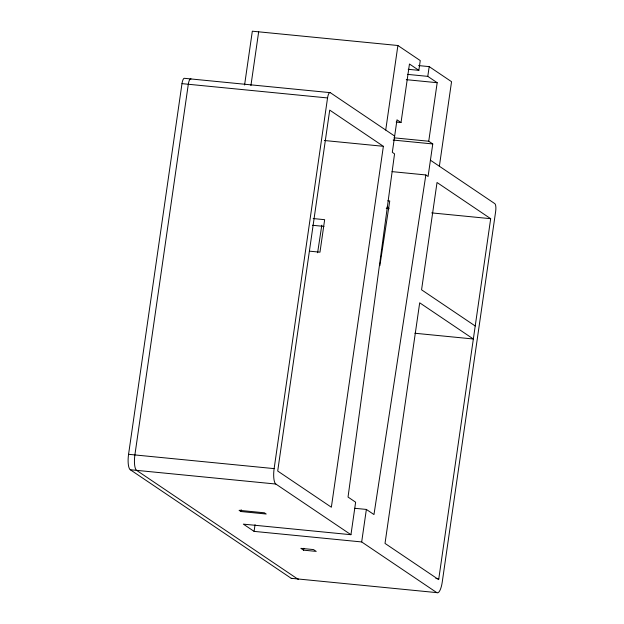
<?xml version="1.0" encoding="UTF-8"?>
<svg xmlns="http://www.w3.org/2000/svg" width="624" height="624" viewBox="0 0 624 624"><rect width="100%" height="100%" fill="white"/><g stroke="black" fill="none" stroke-linecap="round" stroke-linejoin="round"><path stroke-width="0.94" d="M292.219 578.495A13.283 3.845 -84.4 0 1 291.229 578.315L130.268 469.732A13.283 3.845 -84.4 0 1 128.567 454.311L181.982 83.639A6.646 1.919 -84.4 0 1 184.704 78.343L330.268 92.648L394.657 136.079M244.577 84.997L252.33 31.2L397.894 45.505L420.256 60.583L418.844 70.34L408.19 69.295M250.91 85.621L258.664 31.824M240.88 511.524L239.093 510.315L264.412 512.803L266.198 514.012L240.88 511.524L241.153 509.668M430.427 160.204L494.816 203.642A6.646 1.919 -84.4 0 1 495.667 211.349L442.252 582.028A13.283 3.845 -84.4 0 1 436.8 592.621L361.678 541.944L254.085 531.375L255.052 524.683M418.844 70.34L409.461 64.007L401.021 122.538L396.997 119.824L392.317 152.334L394.547 153.847L348.036 497.063L355.633 502.195L350.953 534.706L275.831 484.037A13.283 3.845 -84.4 0 1 274.131 468.616L327.545 97.945A6.646 1.919 -84.4 0 1 330.268 92.648M303.553 550.15L300.869 548.34L313.521 549.58L316.204 551.39L303.553 550.15L303.818 548.293M383.37 146.305L331.36 507.226L277.703 471.034L329.714 110.113L383.37 146.305L324.332 140.501M385.718 130.042L397.894 45.505M392.028 171.631L425.849 174.954L428.087 176.467L432.767 143.949L428.743 141.235L437.182 82.703L427.791 76.37L429.195 66.62L418.54 65.575M361.678 541.944L366.366 509.434L354.736 508.287M439.366 166.241L451.55 81.697L429.195 66.62M475.223 325.993L421.567 289.801L437.026 182.497L490.682 218.689L438.672 579.61L385.016 543.418L419.687 302.804L473.343 338.996L414.851 333.247M317.6 252.767L321.82 225.178M379.876 265.645L389.758 200.959L387.839 200.764M425.849 174.954L373.971 514.558L366.366 509.434M407.449 74.373L427.791 76.37M406.286 79.669L437.182 82.703M181.982 83.639L327.545 97.945M396.193 122.062L401.021 122.538M393.994 137.818L428.743 141.235M393.151 140.057L432.767 143.949M386.779 207.238L388.697 207.425M386.256 208.432L389.158 208.712M431.699 212.893L490.682 218.689M313.154 218.548L324.659 219.679L319.972 252.19L309.426 251.152M312.476 225.272L323.981 226.403M128.567 454.311L274.131 468.616M130.268 469.732L275.831 484.037M350.953 534.706L243.36 524.137L254.085 531.375M435.887 578.518L438.789 578.807M291.229 578.315L436.8 592.621M191.038 78.959A6.646 1.919 -84.4 0 0 188.308 84.256L134.893 454.935A13.283 3.845 -84.4 0 0 136.594 470.356L297.562 578.939A13.283 3.845 -84.4 0 0 298.553 579.119"/></g></svg>
